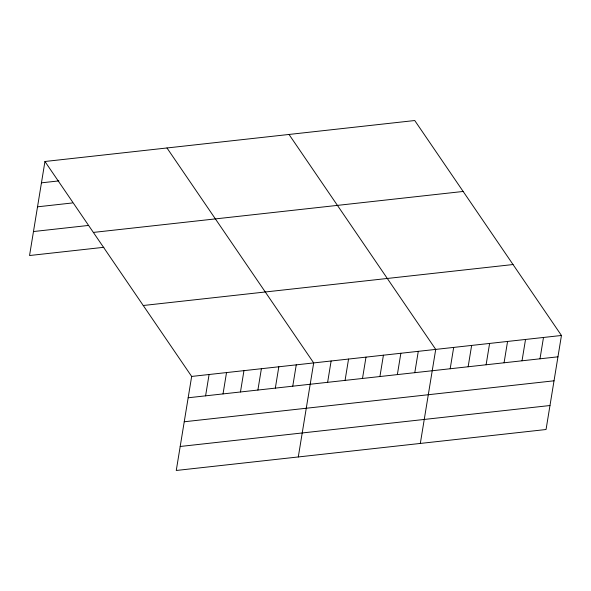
<?xml version="1.0" encoding="UTF-8"?>
<svg xmlns="http://www.w3.org/2000/svg" width="591" height="591" viewBox="0 0 591 591"><rect width="100%" height="100%" fill="white"/><g stroke="black" fill="none" stroke-linecap="round" stroke-linejoin="round"><path stroke-width="0.89" d="M44.946 161.491L191.661 376.437L176.258 470.473L546.054 429.509L561.45 335.474L414.742 120.527L44.946 161.491L29.55 255.526L103.868 247.297M205.594 395.844L209.088 374.502M223.029 393.916L226.523 372.574M240.463 391.981L243.957 370.638M257.898 390.053L261.392 368.71M275.332 388.124L278.826 366.782M292.759 386.189L296.254 364.846M298.292 456.954L313.688 362.918L166.98 147.972M327.628 382.325L331.123 360.983M345.063 380.397L348.557 359.055M362.497 378.469L365.992 357.127M379.924 376.533L383.419 355.191M397.359 374.605L400.853 353.263M414.793 372.67L418.288 351.327M420.319 443.435L435.722 349.399L289.014 134.453M450.187 368.754L453.681 347.412M468.146 366.76L471.64 345.417M486.112 364.773L489.607 343.43M504.071 362.785L507.566 341.443M522.03 360.791L525.525 339.456M539.997 358.803L543.491 337.461M41.451 182.833L58.886 180.898M37.529 206.82L72.39 202.957M33.48 231.539L88.532 225.437M93.363 232.418L463.152 191.462M143.244 305.503L513.032 264.539M191.661 376.437L561.45 335.474M188.167 397.773L557.956 356.816M184.237 421.767L554.026 380.803M180.189 446.478L549.977 405.522"/></g></svg>
